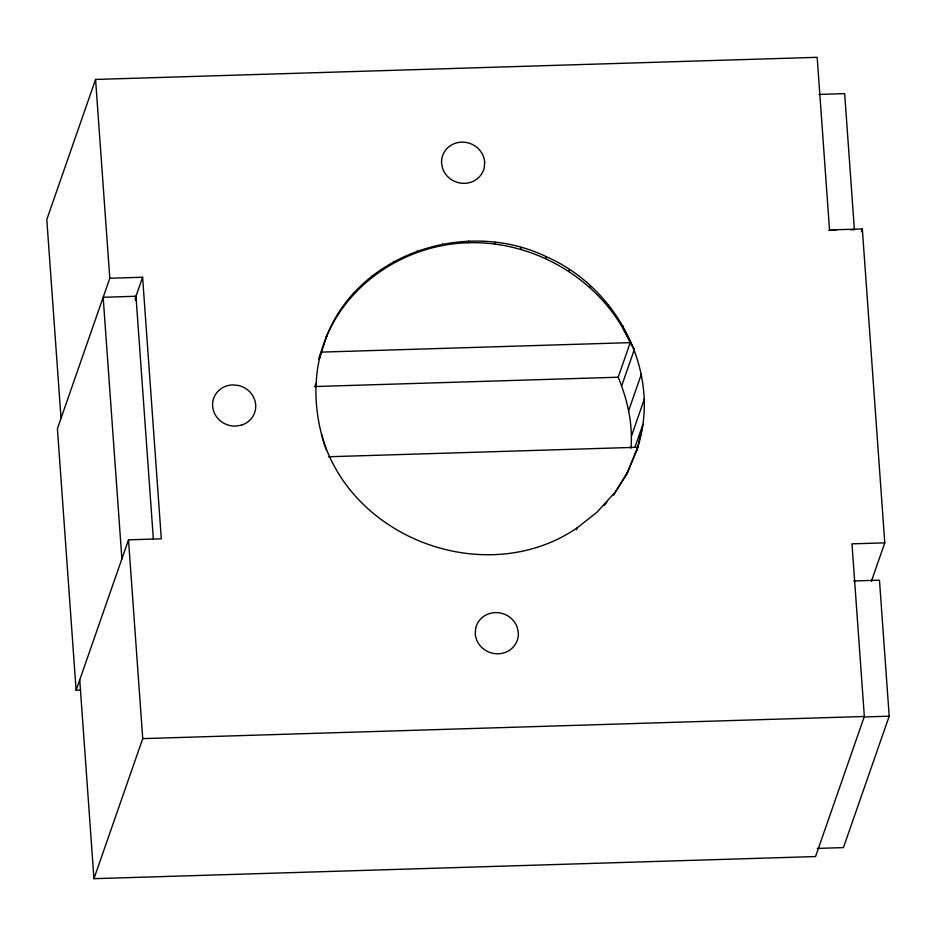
<?xml version="1.0" encoding="UTF-8"?>
<svg xmlns="http://www.w3.org/2000/svg" width="936" height="936" viewBox="0 0 936 936"><rect width="100%" height="100%" fill="white"/><g stroke="black" fill="none" stroke-linecap="round" stroke-linejoin="round"><path stroke-width="1.4" d="M630.934 448.157C633.052 423.938 627.412 399.532 618.193 377.22L630.232 342.635C602.562 280.66 535.614 240.587 468.129 242.752C408.061 244.296 349.725 280.894 326.371 336.96L326.98 335.228C360.582 252.229 467.614 218.65 546.226 256.663C617.163 287.504 661.787 372.048 637.72 447.268L626.991 473.815L613.49 495.062L627.6 472.083L637.276 448.917L642.892 424.429L634.924 447.291M135.708 300.631L135.977 296.267L103.171 297.274L121.891 558.85M326.43 450.146C313.162 413.373 311.536 371.604 326.98 335.228L319.305 359.131M636.679 450.649L637.72 447.268L328.477 456.756M871.393 581.291L884.777 542.845L862.325 228.946L829.53 229.952L817.175 57.318L95.577 79.443L46.8 219.515L61.027 418.31M95.577 79.443L109.793 278.249L57.412 428.688L76.12 690.265L80.508 690.125M135.018 299.017L142.6 277.243L109.793 278.249M76.12 690.265L128.513 539.826L161.308 538.82L142.6 277.243M884.777 542.845L851.982 543.851L864.337 716.485L815.56 856.557L93.951 878.682L142.728 738.621L128.513 539.826M318.673 358.78L320.99 352.123L630.232 342.635L634.351 349.467L621.715 385.784M338.001 314.683L338.61 312.952M314.859 386.732L315.795 384.041M353.293 294.606L353.902 292.874M371.849 277.255L372.458 275.523M393.19 263.063L393.799 261.331M416.766 252.416L417.374 250.696M441.967 245.595L442.564 243.863M468.129 242.752L468.725 241.02M494.582 243.98L495.179 242.249M520.638 249.233L521.235 247.502M545.63 258.394L546.226 256.663M568.901 271.206L569.497 269.474M589.855 287.352L590.452 285.62M607.944 306.4L608.54 304.668M623.306 326.137L622.709 327.869L634.351 349.467M576.494 529.659L577.091 527.927L597.11 512.109L614.086 493.33M628.758 410.366L641.406 374.061M631.625 435.579L644.272 399.262M626.991 473.815L627.6 472.083M861.366 231.695L862.325 228.946M853.796 580.963L879.466 580.168L889.2 716.192L843.441 847.606L817.222 848.414M604.059 505.487L606.891 502.363M577.091 527.927C487.083 589.469 350.286 539.616 321.516 434.292M818.988 94.431L844.658 93.635L854.392 229.659L850.11 229.788M828.723 230.443L835.86 230.233M314.777 386.533L618.193 377.22M142.728 738.621L864.337 716.485M863.53 716.976L889.2 716.192M135.977 296.267L153.34 538.949M79.736 679.887L93.951 878.682M484.649 162.08L484.298 167.427A21.703 20.475 19.2 0 1 464.595 183.339A21.703 20.475 19.2 0 1 442.716 168.702L441.605 163.402A21.703 20.475 19.2 0 1 461.659 142.143A21.703 20.475 19.2 0 1 484.649 162.08M475.617 628.501L475.266 633.859A21.703 20.475 19.2 0 0 498.256 653.796A21.703 20.475 19.2 0 0 518.31 632.537L517.187 627.225A21.703 20.475 19.2 0 0 495.308 612.6A21.703 20.475 19.2 0 0 475.617 628.501M241.149 425.236L235.626 426.102A21.703 20.475 19.2 0 1 212.636 406.165A21.703 20.475 19.2 0 1 232.678 384.907L238.306 385.445A21.703 20.475 19.2 0 1 255.68 404.843A21.703 20.475 19.2 0 1 241.149 425.236"/></g></svg>
